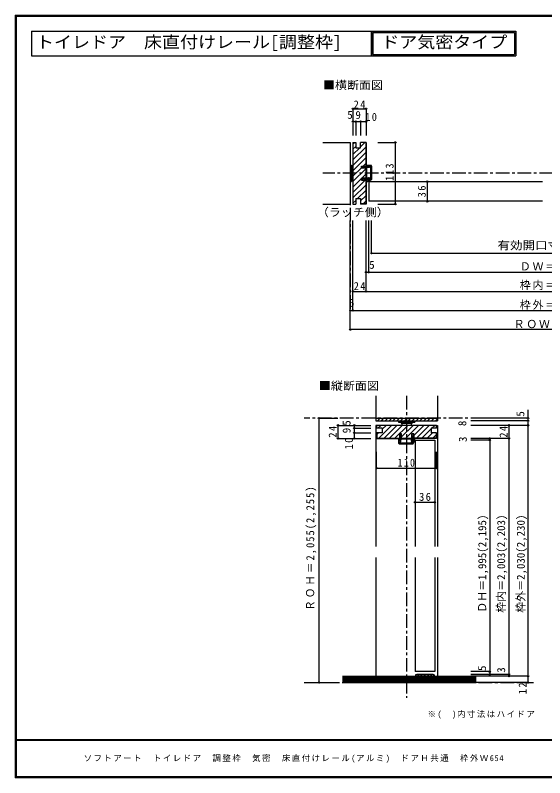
# Model space of a CAD drawing. Units: millimetres at full size, sheet at 1:5; details may follow other scales. Extents: x -973 to 977, y -718 to 696.
# Drawn here: x -973 to -3, y -701 to 696 of the extents above; entities that cross this region are included whole.
import ezdxf
from ezdxf.enums import TextEntityAlignment as Align

# ---------------------------------------------------------------- set-up
doc = ezdxf.new("R2010")
doc.units = ezdxf.units.MM
doc.header["$LTSCALE"] = 5
doc.header["$PDMODE"] = 32
doc.header["$PDSIZE"] = 2.5
doc.linetypes.add('CHAIN1', pattern=[8, 5, -1, 1, -1])
doc.linetypes.add('DASHED1', pattern=[1.8, 1.2, -0.6])
for name, color, linetype in [('0-0_補助線', 7, 'Continuous'), ('0-1_通り芯', 4, 'CHAIN1'), ('0-3_仕上げ', 7, 'Continuous'), ('0-4_枠', 3, 'Continuous'), ('0-6_扉', 6, 'Continuous'), ('0-7_金物', 7, 'Continuous'), ('0-8_戸当', 7, 'Continuous'), ('0-A_文字', 3, 'Continuous'), ('0-B_寸法', 7, 'Continuous'), ('0-C_ハッチ', 4, 'Continuous'), ('F-1_枠', 6, 'Continuous'), ('F-A_文字', 7, 'Continuous')]:
    doc.layers.add(name, color=color, linetype=linetype)
doc.styles.add('ＭＳ ゴシック', font='')
doc.styles.get('ＭＳ ゴシック').set_extended_font_data('MS Gothic')

msp = doc.modelspace()

# ---------------------------------------------------------------- linework, layer by layer
at = {"layer": '0-1_通り芯'}
for p, q in [((-359.2, 463), (-359.2, 155)), ((412.506, 406.5), (-409.2, 406.5)), ((-255.793, -1.5), (-255.793, -554.742)), ((-33.347, -42.316), (-443.923, -42.316)), ((-443.923, -526.5), (-23.347, -526.5))]:
    msp.add_line(p, q, dxfattribs=at)
at = {"layer": '0-3_仕上げ'}
for p, q in [((-409.2, 463), (-359.2, 463)), ((-359.2, 463), (-359.2, 350)), ((-409.2, 350), (-359.2, 350)), ((-312.293, -1.5), (-312.293, -47.316)), ((-199.293, -1.5), (-199.293, -47.316)), ((-312.293, -42.316), (-199.293, -42.316)), ((-312.293, -47.316), (-199.293, -47.316)), ((-373.238, -516), (-128.623, -516)), ((-373.238, -517.5), (-128.623, -517.5)), ((-373.238, -519), (-128.623, -519)), ((-373.238, -520.5), (-128.623, -520.5)), ((-373.238, -522), (-128.623, -522)), ((-373.238, -523.5), (-128.623, -523.5)), ((-373.238, -525), (-128.623, -525))]:
    msp.add_line(p, q, dxfattribs=at)
at = {"layer": '0-3_仕上げ', "color": 2}
for p, q in [((-373.238, -514.5), (-128.623, -514.5)), ((-373.238, -526.5), (-128.623, -526.5))]:
    msp.add_line(p, q, dxfattribs=at)
at = {"layer": '0-4_枠'}
for p, q in [((-354.2, 463), (-349.2, 463)), ((-354.2, 463), (-354.2, 350)), ((-349.2, 463), (-349.2, 453)), ((-340.2, 453), (-340.2, 463)), ((-330.2, 463), (-340.2, 463)), ((-330.7, 462.5), (-340.2, 462.5)), ((-330.7, 462.5), (-330.7, 419.479)), ((-330.2, 463), (-330.2, 419.479)), ((-349.2, 453), (-340.2, 453)), ((-338.7, 419.479), (-330.2, 419.479)), ((-338.7, 415.779), (-338.7, 419.479)), ((-330.2, 415.779), (-338.7, 415.779)), ((-330.2, 397.179), (-330.2, 415.779)), ((-330.2, 397.179), (-338.7, 397.179)), ((-338.7, 393.479), (-338.7, 397.179)), ((-338.7, 393.479), (-330.2, 393.479)), ((-330.7, 393.479), (-330.7, 350.5)), ((-330.2, 393.479), (-330.2, 350)), ((-354.2, 350), (-349.2, 350)), ((-349.2, 360), (-349.2, 350)), ((-349.2, 360), (-340.2, 360)), ((-340.2, 360), (-340.2, 350)), ((-330.7, 350.5), (-340.2, 350.5)), ((-330.2, 350), (-340.2, 350)), ((-200.793, -55.316), (-310.793, -55.316)), ((-310.793, -55.316), (-310.793, -60.316)), ((-200.793, -60.516), (-200.793, -55.316)), ((-300.793, -60.316), (-310.793, -60.316)), ((-310.793, -69.316), (-310.793, -79.316)), ((-300.793, -69.316), (-310.793, -69.316)), ((-310.293, -69.316), (-310.293, -78.816)), ((-300.793, -60.316), (-300.793, -69.316)), ((-200.793, -60.316), (-210.793, -60.316)), ((-210.793, -60.316), (-210.793, -69.316)), ((-200.793, -69.316), (-210.793, -69.316)), ((-201.293, -78.816), (-201.293, -69.316)), ((-200.793, -79.316), (-200.793, -69.316)), ((-310.793, -79.316), (-268.793, -79.316)), ((-310.293, -78.816), (-268.793, -78.816)), ((-246.472, -79.316), (-265.072, -79.316)), ((-242.772, -70.816), (-246.472, -70.816)), ((-246.472, -79.316), (-246.472, -70.816)), ((-242.772, -70.816), (-242.772, -79.316)), ((-201.293, -78.816), (-242.772, -78.816)), ((-200.793, -79.316), (-242.772, -79.316))]:
    msp.add_line(p, q, dxfattribs=at)
at = {"layer": '0-4_枠', "color": 4}
for p, q in [((-312.293, -55.316), (-312.293, -277.316)), ((-310.793, -55.316), (-312.293, -55.316)), ((-200.793, -55.316), (-199.293, -55.316)), ((-199.293, -55.316), (-199.293, -277.316)), ((-312.293, -297.316), (-312.293, -514.5)), ((-199.293, -297.316), (-199.293, -514.5))]:
    msp.add_line(p, q, dxfattribs=at)
at = {"layer": '0-4_枠'}
msp.add_lwpolyline([(-265.072, -79.316), (-265.072, -70.816), (-268.772, -70.816), (-268.772, -79.316)], dxfattribs=at)
at = {"layer": '0-6_扉'}
for p, q in [((-6.847, 391), (-325.2, 391)), ((-325.2, 391), (-325.2, 355)), ((-6.847, 355), (-325.2, 355)), ((-240.293, -82.316), (-204.293, -82.316)), ((-240.293, -82.316), (-240.293, -277.316)), ((-204.293, -82.316), (-204.293, -277.316)), ((-240.293, -297.316), (-240.293, -506.5)), ((-204.293, -297.316), (-204.293, -506.5)), ((-204.293, -506.5), (-240.293, -506.5))]:
    msp.add_line(p, q, dxfattribs=at)
at = {"layer": '0-7_金物'}
for p, q in [((-359.2, 421.5), (-359.2, 391.5)), ((-359.2, 421.5), (-356.7, 421.5)), ((-356.7, 421.5), (-356.7, 391.5)), ((-356.7, 416.5), (-354.7, 416.5)), ((-354.7, 416.5), (-354.7, 396.5)), ((-354.7, 415.5), (-354.2, 415.5)), ((-359.2, 391.5), (-356.7, 391.5)), ((-356.7, 396.5), (-354.7, 396.5)), ((-354.7, 397.5), (-354.2, 397.5)), ((-270.793, -47.316), (-270.793, -49.316)), ((-270.793, -47.316), (-240.793, -47.316)), ((-270.793, -49.316), (-240.793, -49.316)), ((-265.793, -49.316), (-265.793, -51.316)), ((-265.793, -51.316), (-245.793, -51.316)), ((-264.793, -51.316), (-264.793, -55.316)), ((-246.793, -55.316), (-246.793, -51.316)), ((-245.793, -49.316), (-245.793, -51.316)), ((-240.793, -47.316), (-240.793, -49.316)), ((-240.293, -514.5), (-239.293, -514.5)), ((-207.293, -511.5), (-237.293, -511.5)), ((-234.493, -512.5), (-237.293, -512.5)), ((-234.493, -514.5), (-234.493, -512.5)), ((-234.493, -514.5), (-233.493, -514.5)), ((-233.493, -514.5), (-233.493, -512.5)), ((-229.093, -512.5), (-233.493, -512.5)), ((-229.093, -514.5), (-229.093, -512.5)), ((-229.093, -514.5), (-228.093, -514.5)), ((-228.093, -514.5), (-228.093, -512.5)), ((-222.793, -512.5), (-228.093, -512.5)), ((-222.793, -514.5), (-222.793, -512.5)), ((-222.793, -514.5), (-221.793, -514.5)), ((-221.793, -514.5), (-221.793, -512.5)), ((-216.493, -512.5), (-221.793, -512.5)), ((-216.493, -514.5), (-216.493, -512.5)), ((-216.493, -514.5), (-215.493, -514.5)), ((-215.493, -514.5), (-215.493, -512.5)), ((-211.093, -512.5), (-215.493, -512.5)), ((-211.093, -514.5), (-211.093, -512.5)), ((-211.093, -514.5), (-210.093, -514.5)), ((-210.093, -514.5), (-210.093, -512.5)), ((-207.293, -512.5), (-210.093, -512.5)), ((-205.293, -514.5), (-204.293, -514.5))]:
    msp.add_line(p, q, dxfattribs=at)
for centre, radius, start, end in [((-237.293, -514.5), 3, 90, 180), ((-237.293, -514.5), 2, 90, 180), ((-207.293, -514.5), 3, 0, 90), ((-207.293, -514.5), 2, 0, 90)]:
    msp.add_arc(centre, radius, start, end, dxfattribs=at)
at = {"layer": '0-8_戸当'}
for p, q in [((-337.7, 417.579), (-334.7, 419.479)), ((-334.7, 418.329), (-334.7, 419.479)), ((-330.098, 420.104), (-328.198, 418.654)), ((-321.2, 420.629), (-329.9, 420.629)), ((-327.7, 418.879), (-327.7, 419.129)), ((-325, 419.129), (-327.7, 419.129)), ((-327.314, 419.116), (-325.596, 418.643)), ((-325, 417.129), (-325, 419.129)), ((-323.8, 419.129), (-323.8, 417.129)), ((-321.7, 419.129), (-323.8, 419.129)), ((-321.7, 396.129), (-321.7, 419.129)), ((-320.2, 419.629), (-320.2, 395.129)), ((-334.7, 416.079), (-337.7, 417.579)), ((-330.2, 418.329), (-334.7, 418.329)), ((-334.7, 416.829), (-330.2, 416.829)), ((-334.7, 416.079), (-334.7, 416.829)), ((-330.2, 418.579), (-327.7, 418.579)), ((-330.2, 418.329), (-330.2, 418.579)), ((-330.2, 396.129), (-330.2, 416.829)), ((-328.7, 398.629), (-328.7, 416.879)), ((-328.2, 417.379), (-327.7, 417.379)), ((-327.7, 418.829), (-327.7, 418.579)), ((-326.866, 417.828), (-326.005, 417.515)), ((-323.8, 417.129), (-325, 417.129)), ((-334.7, 394.629), (-334.7, 393.479)), ((-329.5, 394.629), (-334.7, 394.629)), ((-329.5, 393.129), (-329.5, 394.629)), ((-328.8, 393.129), (-328.8, 395.629)), ((-328.2, 398.129), (-326.24, 398.129)), ((-327.7, 395.329), (-326.497, 396.581)), ((-327.7, 394.629), (-327.7, 395.329)), ((-320.7, 394.629), (-327.7, 394.629)), ((-327.209, 392.145), (-322.261, 394.629)), ((-326.895, 391.519), (-320.7, 394.629)), ((-325.7, 396.179), (-325.7, 396.129)), ((-321.7, 396.129), (-325.7, 396.129)), ((-325.231, 397.579), (-322.609, 398.397)), ((-324.683, 396.284), (-322.192, 397.061)), ((-269.922, -88.316), (-269.922, -79.616)), ((-269.397, -79.418), (-267.947, -81.318)), ((-267.622, -74.816), (-268.772, -74.816)), ((-268.172, -81.816), (-268.422, -81.816)), ((-268.409, -82.202), (-267.936, -83.92)), ((-268.122, -81.816), (-267.872, -81.816)), ((-267.622, -79.316), (-267.622, -74.816)), ((-267.12, -82.65), (-266.808, -83.511)), ((-266.672, -81.316), (-266.672, -81.816)), ((-247.922, -80.816), (-266.172, -80.816)), ((-245.422, -79.316), (-266.122, -79.316)), ((-247.422, -81.316), (-247.422, -83.276)), ((-246.172, -74.816), (-244.672, -71.816)), ((-246.172, -74.816), (-245.422, -74.816)), ((-246.022, -80.816), (-246.022, -83.153)), ((-244.922, -80.816), (-246.022, -80.816)), ((-244.622, -81.816), (-245.874, -83.019)), ((-245.422, -74.816), (-245.422, -79.316)), ((-244.922, -80.016), (-244.922, -80.816)), ((-243.922, -80.016), (-244.922, -80.016)), ((-242.422, -80.716), (-244.922, -80.716)), ((-244.672, -71.816), (-242.772, -74.816)), ((-243.922, -81.816), (-244.622, -81.816)), ((-243.922, -80.016), (-243.922, -74.816)), ((-243.922, -74.816), (-242.772, -74.816)), ((-242.422, -80.016), (-243.922, -80.016)), ((-243.922, -88.816), (-243.922, -81.816)), ((-241.438, -82.307), (-243.922, -87.256)), ((-240.812, -82.621), (-243.922, -88.816)), ((-268.922, -89.316), (-244.422, -89.316)), ((-245.422, -87.816), (-268.422, -87.816)), ((-246.872, -84.285), (-247.69, -86.907)), ((-245.576, -84.833), (-246.354, -87.324)), ((-245.472, -83.816), (-245.422, -83.816)), ((-245.422, -87.816), (-245.422, -83.816))]:
    msp.add_line(p, q, dxfattribs=at)
for points in [[(-334.7, 396.879), (-337.7, 395.379), (-334.7, 393.479)], [(-334.7, 396.879), (-334.7, 396.129), (-330.2, 396.129)], [(-329.5, 394.629), (-329.5, 395.629), (-328.7, 395.629), (-328.7, 396.729), (-326.363, 396.729)], [(-265.372, -74.816), (-266.872, -71.816), (-268.772, -74.816)], [(-268.422, -87.816), (-268.422, -85.716), (-266.422, -85.716), (-266.422, -84.516), (-268.422, -84.516), (-268.422, -81.816)], [(-267.622, -79.316), (-267.872, -79.316), (-267.872, -81.816)], [(-265.372, -74.816), (-266.122, -74.816), (-266.122, -79.316)]]:
    msp.add_lwpolyline(points, dxfattribs=at)
for centre, radius, start, end in [((-329.9, 420.329), 0.3, 90, 228.65222), ((-327.4, 418.829), 0.3, 73.20997, 180), ((-321.2, 419.629), 1, 0, 90), ((-328.2, 416.879), 0.5, 90, 180), ((-328, 418.879), 0.3, 228.65222, 360), ((-327.7, 418.379), 1, 270, 326.52262), ((-325.8, 418.079), 0.6, 246.66235, 0), ((-325.8, 418.079), 0.6, 0, 73.20997), ((-327.7, 393.129), 1.8, 180, 296.57515), ((-327.7, 393.129), 1.1, 180, 296.57515), ((-328.2, 398.629), 0.5, 180, 270), ((-326.2, 396.179), 0.5, 0, 126.38479), ((-326.363, 395.929), 0.8, 48.59038, 90), ((-326.24, 396.929), 1.2, 32.78874, 90), ((-325.04, 397.429), 1.2, 228.59038, 287.32983), ((-322.4, 397.729), 0.7, 287.32983, 107.32983), ((-320.7, 395.129), 0.5, 270, 0), ((-269.622, -79.616), 0.3, 41.34778, 180), ((-268.122, -82.116), 0.3, 90, 196.79003), ((-268.172, -81.516), 0.3, 270, 41.34778), ((-267.372, -83.716), 0.6, 270, 23.33765), ((-267.672, -81.816), 1, 303.47738, 0), ((-266.172, -81.316), 0.5, 90, 180), ((-247.922, -81.316), 0.5, 0, 90), ((-246.222, -83.276), 1.2, 180, 237.21126), ((-245.222, -83.153), 0.8, 180, 221.40962), ((-245.472, -83.316), 0.5, 143.61521, 270), ((-246.722, -84.476), 1.2, 342.67017, 41.40962), ((-242.422, -81.816), 1.8, 333.42485, 90), ((-242.422, -81.816), 1.1, 333.42485, 90), ((-268.922, -88.316), 1, 180, 270), ((-267.372, -83.716), 0.6, 196.79003, 270), ((-247.022, -87.116), 0.7, 162.67017, 342.67017), ((-244.422, -88.816), 0.5, 270, 0)]:
    msp.add_arc(centre, radius, start, end, dxfattribs=at)
at = {"layer": '0-A_文字'}
for p, q in [((-943.333, 666.667), (-943.333, 621.667)), ((-943.333, 666.667), (-320.458, 666.667)), ((-320.458, 666.667), (-320.458, 621.667)), ((-320.458, 666.667), (-320.458, 621.667)), ((-317.958, 664.167), (-58.354, 664.167)), ((-317.958, 664.167), (-317.958, 624.167)), ((-58.354, 664.167), (-58.354, 624.167)), ((-943.333, 621.667), (-320.458, 621.667)), ((-320.458, 621.667), (-55.854, 621.667)), ((-317.958, 624.167), (-58.354, 624.167))]:
    msp.add_line(p, q, dxfattribs=at)
for points in [[(-320.458, 666.667), (-320.458, 621.667), (-320.458, 666.667)], [(-320.458, 666.667), (-55.854, 666.667), (-55.854, 621.667)]]:
    msp.add_lwpolyline(points, dxfattribs=at)
at = {"layer": '0-B_寸法', "color": 4}
for p, q in [((-354.2, 524.503), (-354.2, 475.461)), ((-354.2, 500.979), (-330.2, 500.979)), ((-349.2, 500.979), (-349.2, 475.461)), ((-340.2, 500.979), (-340.2, 475.461)), ((-308.34, 463), (-276.43, 463)), ((-276.43, 350), (-276.43, 463)), ((-218.079, 391), (-218.079, 355)), ((-308.34, 350), (-276.43, 350)), ((-359.2, 120), (-359.2, 320)), ((-354.2, 155), (-354.2, 320)), ((-330.2, 190), (-330.2, 320)), ((-325.2, 225), (-325.2, 320)), ((-320.2, 260), (-320.2, 320)), ((-320.2, 260), (273.512, 260)), ((-330.2, 225), (333.506, 225)), ((-354.2, 190), (357.506, 190)), ((-359.2, 155), (362.506, 155)), ((362.506, 120), (-359.2, 120)), ((-33.347, -26.759), (-33.347, -526.5)), ((-416.704, -42.316), (-381.704, -42.316)), ((-416.704, -42.316), (-416.704, -526.5)), ((-381.704, -55.316), (-321.704, -55.316)), ((-381.704, -55.316), (-381.704, -79.316)), ((-351.704, -55.316), (-351.704, -79.316)), ((-33.347, -42.316), (-138.347, -42.316)), ((-33.347, -47.316), (-138.347, -47.316)), ((-33.347, -55.316), (-138.347, -55.316)), ((-68.347, -55.316), (-68.347, -514.5)), ((-351.704, -60.316), (-321.704, -60.316)), ((-351.704, -69.316), (-321.704, -69.316)), ((-381.704, -79.316), (-321.704, -79.316)), ((-68.347, -79.316), (-138.347, -79.316)), ((-103.347, -82.316), (-138.347, -82.316)), ((-103.347, -79.316), (-103.347, -511.5)), ((-310.793, -133.749), (-310.793, -103.983)), ((-200.793, -133.749), (-200.793, -103.983)), ((-310.793, -133.749), (-200.793, -133.749)), ((-240.293, -196.311), (-204.293, -196.311)), ((-103.347, -506.5), (-138.347, -506.5)), ((-68.347, -511.5), (-138.347, -511.5)), ((-33.347, -514.5), (-138.347, -514.5)), ((-68.347, -514.5), (-138.347, -514.5)), ((-416.704, -526.5), (-381.704, -526.5)), ((-33.347, -526.5), (-138.347, -526.5))]:
    msp.add_line(p, q, dxfattribs=at)
msp.add_lwpolyline([(-354.2, 524.503), (-330.2, 524.503), (-330.2, 475.461)], dxfattribs=at)
at = {"layer": '0-B_寸法'}
for p in [(-354.2, 524.503), (-330.2, 524.503), (-354.2, 500.979), (-349.2, 500.979), (-340.2, 500.979), (-330.2, 500.979), (-276.43, 463), (-218.079, 391), (-276.43, 350), (-218.079, 355), (-320.2, 260), (-330.2, 225), (-325.2, 225), (-354.2, 190), (-330.2, 190), (-359.2, 155), (-354.2, 155), (-359.2, 120), (-416.704, -42.316), (-33.347, -42.316), (-381.704, -55.316), (-351.704, -55.316), (-68.347, -55.316), (-33.347, -47.316), (-33.347, -55.316), (-351.704, -60.316), (-351.704, -69.316), (-381.704, -79.316), (-351.704, -79.316), (-103.347, -79.316), (-103.347, -82.316), (-68.347, -79.316), (-310.793, -133.749), (-200.793, -133.749), (-240.293, -196.311), (-204.293, -196.311), (-103.347, -506.5), (-103.347, -511.5), (-68.347, -511.5), (-68.347, -514.5), (-68.347, -514.5), (-33.347, -514.5), (-416.704, -526.5), (-33.347, -526.5)]:
    msp.add_point(p, dxfattribs=at)
at = {"layer": '0-C_ハッチ'}
for p, q in [((-354.2, 460.398), (-351.598, 463)), ((-340.2, 454.599), (-332.299, 462.5)), ((-354.2, 450.498), (-349.2, 455.498)), ((-354.2, 430.699), (-330.7, 454.199)), ((-354.2, 440.599), (-341.799, 453)), ((-354.2, 420.8), (-330.7, 444.3)), ((-354.2, 410.9), (-330.7, 434.4)), ((-335.722, 419.479), (-330.7, 424.501)), ((-354.2, 401.001), (-338.7, 416.501)), ((-354.2, 391.101), (-330.2, 415.101)), ((-338.223, 397.179), (-330.2, 405.202)), ((-354.2, 381.202), (-338.7, 396.702)), ((-354.2, 371.302), (-332.023, 393.479)), ((-354.2, 361.403), (-330.7, 384.903)), ((-345.704, 360), (-330.7, 375.003)), ((-340.2, 355.604), (-330.7, 365.104)), ((-354.2, 351.503), (-349.2, 356.503)), ((-335.405, 350.5), (-330.7, 355.204)), ((-308.379, -60.316), (-303.379, -55.316)), ((-307.08, -78.816), (-283.58, -55.316)), ((-300.793, -62.629), (-293.479, -55.316)), ((-297.18, -78.816), (-273.68, -55.316)), ((-287.281, -78.816), (-263.781, -55.316)), ((-277.381, -78.816), (-253.881, -55.316)), ((-265.072, -76.406), (-243.982, -55.316)), ((-258.082, -79.316), (-234.082, -55.316)), ((-242.772, -73.905), (-224.183, -55.316)), ((-237.783, -78.816), (-214.283, -55.316)), ((-209.384, -60.316), (-204.384, -55.316)), ((-310.293, -72.129), (-307.479, -69.316)), ((-227.884, -78.816), (-210.793, -61.725)), ((-217.984, -78.816), (-208.484, -69.316)), ((-248.183, -79.316), (-246.472, -77.605)), ((-208.085, -78.816), (-201.293, -72.024))]:
    msp.add_line(p, q, dxfattribs=at)
at = {"layer": '0-C_ハッチ', "linetype": 'DASHED1'}
for p, q in [((-312.293, -43.296), (-311.312, -42.316)), ((-309.241, -47.316), (-304.241, -42.316)), ((-302.17, -47.316), (-297.17, -42.316)), ((-295.099, -47.316), (-290.099, -42.316)), ((-288.028, -47.316), (-283.028, -42.316)), ((-280.957, -47.316), (-275.957, -42.316)), ((-273.886, -47.316), (-268.886, -42.316)), ((-266.815, -47.316), (-261.815, -42.316)), ((-259.744, -47.316), (-254.744, -42.316)), ((-252.673, -47.316), (-247.673, -42.316)), ((-245.602, -47.316), (-240.602, -42.316)), ((-238.53, -47.316), (-233.53, -42.316)), ((-231.459, -47.316), (-226.459, -42.316)), ((-224.388, -47.316), (-219.388, -42.316)), ((-217.317, -47.316), (-212.317, -42.316)), ((-210.246, -47.316), (-205.246, -42.316)), ((-203.175, -47.316), (-199.293, -43.433))]:
    msp.add_line(p, q, dxfattribs=at)
at = {"layer": 'F-1_枠'}
for p, q in [((-973.347, 695.833), (-973.347, -700.833)), ((-973.347, 695.833), (976.653, 695.833)), ((-973.347, 695), (976.653, 695)), ((-973.347, 694.167), (976.653, 694.167)), ((-972.514, 695.833), (-972.514, -700.833)), ((-971.68, 695.833), (-971.68, -700.833)), ((976.653, -631.667), (-973.347, -631.667)), ((976.653, -632.5), (-973.347, -632.5)), ((976.653, -699.167), (-973.347, -699.167)), ((976.653, -700), (-973.347, -700)), ((976.653, -700.833), (-973.347, -700.833))]:
    msp.add_line(p, q, dxfattribs=at)

# ---------------------------------------------------------------- texts
at = {"layer": '0-0_補助線', "style": 'ＭＳ ゴシック', "width": 1.15}
msp.add_text('有効開口寸法＝536', height=14.66, dxfattribs=at).set_placement((-89.347, 262.5), align=Align.BOTTOM_LEFT)
at = {"layer": '0-0_補助線', "char_height": 14.66, "attachment_point": 7, "style": 'ＭＳ ゴシック'}
for s, insert in [('\\T1.17;ＤＷ＝599', (-48.347, 228.153)), ('\\T1.17;枠内＝606', (-48.347, 192.5)), ('\\T1.17;枠外＝654', (-48.347, 156.306)), ('\\T1.16;ＲＯＷ＝664', (-59.597, 122.5))]:
    msp.add_mtext(s, dxfattribs=dict(at, insert=insert))
at = {"layer": '0-A_文字', "style": 'ＭＳ ゴシック', "width": 1.1}
for s, p in [('トイレドア\u3000床直付けレール[調整枠]', (-935.208, 629.167)), ('ドア気密タイプ', (-302.333, 629.167))]:
    msp.add_text(s, height=21.99, dxfattribs=at).set_placement(p, align=Align.BOTTOM_LEFT)
at = {"layer": '0-A_文字', "color": 7, "style": 'ＭＳ ゴシック', "width": 1.1}
for s, p in [('■横断面図', (-409.2, 555.99)), ('（ラッチ側）', (-420.45, 323.195)), ('■縦断面図', (-416.704, 5.256))]:
    msp.add_text(s, height=14.66, dxfattribs=at).set_placement(p, align=Align.BOTTOM_LEFT)
at = {"layer": '0-A_文字', "color": 7, "insert": (-217.408, -592.63), "char_height": 11, "attachment_point": 7, "style": 'ＭＳ ゴシック'}
msp.add_mtext('\\T1.18;※(\u3000)内寸法はハイドア', dxfattribs=at)
at = {"layer": '0-B_寸法', "style": 'ＭＳ ゴシック'}
for s, p in [('5', (-364.597, 501.707)), ('9', (-349.7, 501.38)), ('5', (-324.45, 227)), ('5', (-361.7, 157.5))]:
    msp.add_text(s, height=14.66, dxfattribs=at).set_placement(p, align=Align.BOTTOM_LEFT)
for s, p in [('5', (-35.646, -39.352)), ('5', (-354.204, -56.02)), ('8', (-142.196, -56.72)), ('9', (-354.204, -69.816)), ('3', (-141.138, -85.82)), ('ＤＨ＝1,995(2,195)', (-105.527, -398.5)), ('枠内＝2,003(2,203)', (-70.847, -398.5)), ('枠外＝2,030(2,230)', (-34.833, -398.5)), ('5', (-105.847, -505.25)), ('3', (-70.847, -508.5))]:
    msp.add_text(s, height=14.66, rotation=90, dxfattribs=at).set_placement(p, align=Align.BOTTOM_LEFT)
at = {"layer": '0-B_寸法', "char_height": 14.66, "attachment_point": 7, "style": 'ＭＳ ゴシック'}
for s, insert in [('\\T1.27;\\W0.95;24', (-352.969, 525.084)), ('\\T1.27;\\W0.95;10', (-331.721, 502.035)), ('\\T1.27;\\W0.95;24', (-352.825, 192.5)), ('\\T1.27;\\W0.9;110', (-272.454, -131.249)), ('\\T1.27;\\W0.95;36', (-232.918, -193.811))]:
    msp.add_mtext(s, dxfattribs=dict(at, insert=insert))
at = {"layer": '0-B_寸法', "char_height": 14.66, "attachment_point": 7, "rotation": 90, "style": 'ＭＳ ゴシック'}
for s, insert in [('\\T1.27;\\W0.9;113', (-279.508, 392.523)), ('\\T1.27;\\W0.95;36', (-220.579, 362.375)), ('\\T1.27;\\W0.95;24', (-384.204, -77.941)), ('\\T1.27;\\W0.95;24', (-70.847, -77.941)), ('\\T1.27;\\W0.95;10', (-354.204, -99.401)), ('\\T1.21;\\W0.95;ＲＯＨ＝2,055(2,255)', (-421.345, -394.783)), ('\\T1.27;\\W0.95;12', (-35.847, -547.75))]:
    msp.add_mtext(s, dxfattribs=dict(at, insert=insert))
at = {"layer": 'F-A_文字', "insert": (-847.938, -673.333), "char_height": 11, "attachment_point": 7, "style": 'ＭＳ ゴシック'}
msp.add_mtext('\\T1.18;ソフトアート\u3000トイレドア\u3000調整枠\u3000気密\u3000床直付けレール(アルミ)\u3000ドアＨ共通\u3000枠外Ｗ654', dxfattribs=at)

doc.saveas('drawing.dxf')
